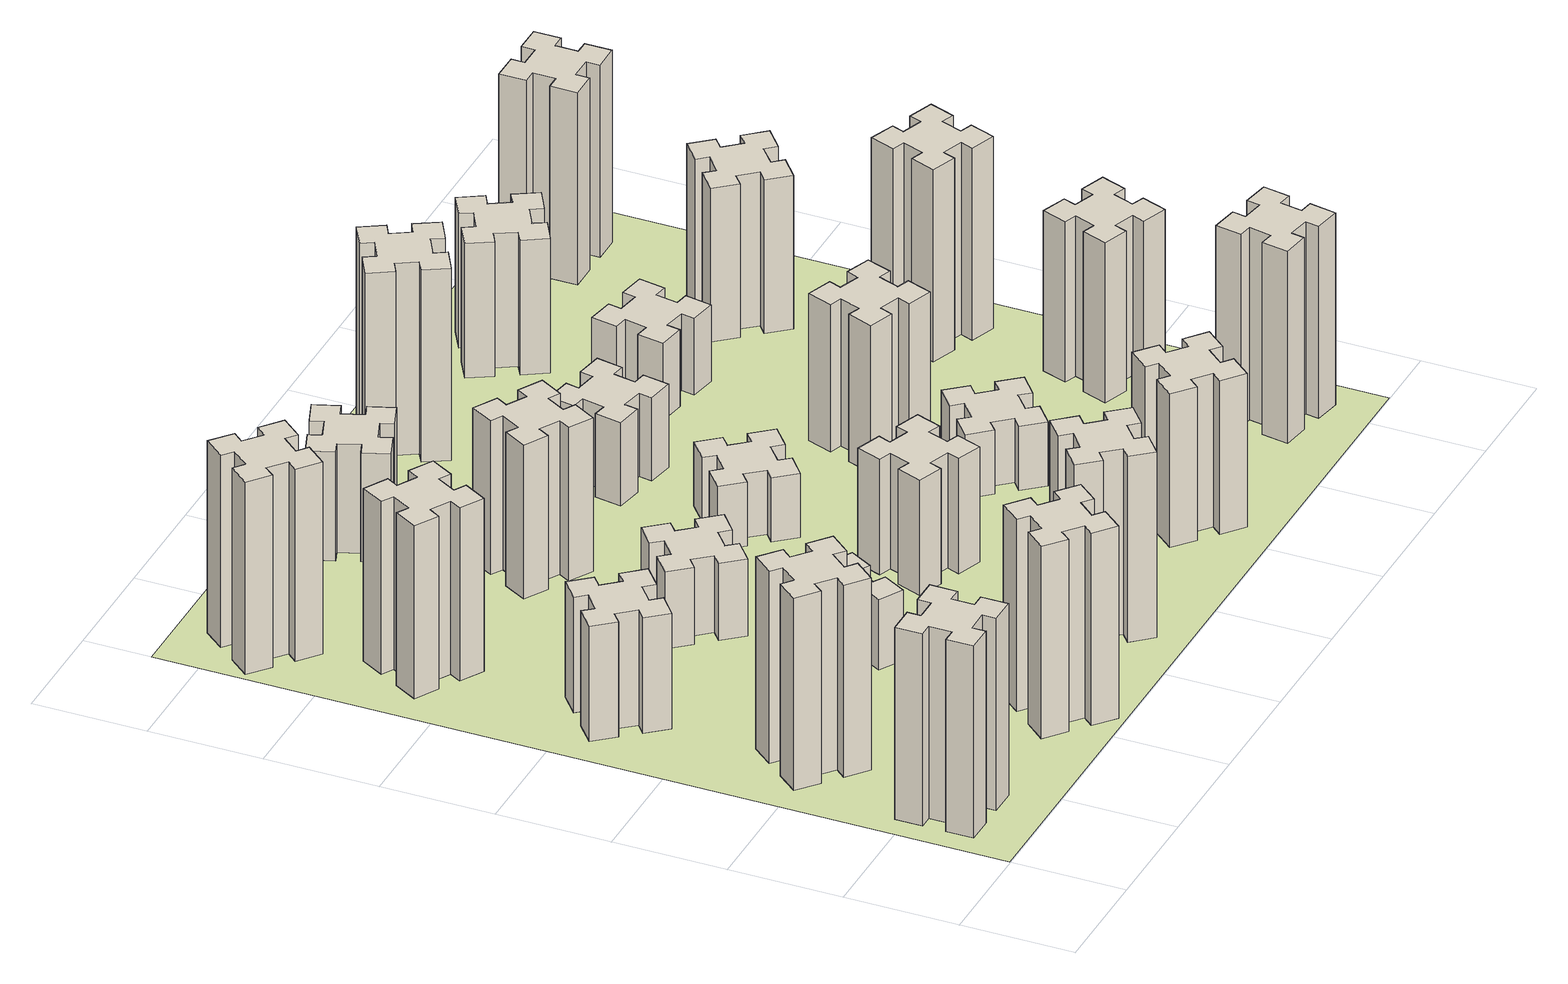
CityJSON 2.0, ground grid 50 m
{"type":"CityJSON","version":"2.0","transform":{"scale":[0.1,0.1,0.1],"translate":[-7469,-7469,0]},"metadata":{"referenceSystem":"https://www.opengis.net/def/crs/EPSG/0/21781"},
"CityObjects":{
"building1":{"type":"Building","attributes":{"class":"1000","function":"1000","usage":"1000","yearOfConstruction":2016,"roofType":"1000","measuredHeight":90,"storeysAboveGround":30,"storeysBelowGround":0},"geometry":[{"type":"Solid","lod":"1","boundaries":[[[[0,1,2,3,4,5,6,7,8,9,10,11,12,13,14,15,16,17,18,19]],[[17,16,20,21]],[[16,15,22,20]],[[15,14,23,22]],[[14,13,24,23]],[[13,12,25,24]],[[12,11,26,25]],[[11,10,27,26]],[[10,9,28,27]],[[9,8,29,28]],[[8,7,30,29]],[[7,6,31,30]],[[6,5,32,31]],[[5,4,33,32]],[[4,3,34,33]],[[3,2,35,34]],[[2,1,36,35]],[[1,0,37,36]],[[0,19,38,37]],[[19,18,39,38]],[[18,17,21,39]],[[24,25,26,27,28,29,30,31,32,33,34,35,36,37,38,39,21,20,22,23]]]]}]},
"building2":{"type":"Building","attributes":{"class":"1000","function":"1000","usage":"1000","yearOfConstruction":2016,"roofType":"1000","measuredHeight":90,"storeysAboveGround":30,"storeysBelowGround":0},"geometry":[{"type":"Solid","lod":"1","boundaries":[[[[40,41,42,43,44,45,46,47,48,49,50,51,52,53,54,55,56,57,58,59]],[[57,56,60,61]],[[56,55,62,60]],[[55,54,63,62]],[[54,53,64,63]],[[53,52,65,64]],[[52,51,66,65]],[[51,50,67,66]],[[50,49,68,67]],[[49,48,69,68]],[[48,47,70,69]],[[47,46,71,70]],[[46,45,72,71]],[[45,44,73,72]],[[44,43,74,73]],[[43,42,75,74]],[[42,41,76,75]],[[41,40,77,76]],[[40,59,78,77]],[[59,58,79,78]],[[58,57,61,79]],[[64,65,66,67,68,69,70,71,72,73,74,75,76,77,78,79,61,60,62,63]]]]}]},
"building3":{"type":"Building","attributes":{"class":"1000","function":"1000","usage":"1000","yearOfConstruction":2016,"roofType":"1000","measuredHeight":54,"storeysAboveGround":30,"storeysBelowGround":0},"geometry":[{"type":"Solid","lod":"1","boundaries":[[[[80,81,82,83,84,85,86,87,88,89,90,91,92,93,94,95,96,97,98,99]],[[97,96,100,101]],[[96,95,102,100]],[[95,94,103,102]],[[94,93,104,103]],[[93,92,105,104]],[[92,91,106,105]],[[91,90,107,106]],[[90,89,108,107]],[[89,88,109,108]],[[88,87,110,109]],[[87,86,111,110]],[[86,85,112,111]],[[85,84,113,112]],[[84,83,114,113]],[[83,82,115,114]],[[82,81,116,115]],[[81,80,117,116]],[[80,99,118,117]],[[99,98,119,118]],[[98,97,101,119]],[[104,105,106,107,108,109,110,111,112,113,114,115,116,117,118,119,101,100,102,103]]]]}]},
"building4":{"type":"Building","attributes":{"class":"1000","function":"1000","usage":"1000","yearOfConstruction":2016,"roofType":"1000","measuredHeight":81,"storeysAboveGround":30,"storeysBelowGround":0},"geometry":[{"type":"Solid","lod":"1","boundaries":[[[[120,121,122,123,124,125,126,127,128,129,130,131,132,133,134,135,136,137,138,139]],[[137,136,140,141]],[[136,135,142,140]],[[135,134,143,142]],[[134,133,144,143]],[[133,132,145,144]],[[132,131,146,145]],[[131,130,147,146]],[[130,129,148,147]],[[129,128,149,148]],[[128,127,150,149]],[[127,126,151,150]],[[126,125,152,151]],[[125,124,153,152]],[[124,123,154,153]],[[123,122,155,154]],[[122,121,156,155]],[[121,120,157,156]],[[120,139,158,157]],[[139,138,159,158]],[[138,137,141,159]],[[144,145,146,147,148,149,150,151,152,153,154,155,156,157,158,159,141,140,142,143]]]]}]},
"building5":{"type":"Building","attributes":{"class":"1000","function":"1000","usage":"1000","yearOfConstruction":2016,"roofType":"1000","measuredHeight":90,"storeysAboveGround":30,"storeysBelowGround":0},"geometry":[{"type":"Solid","lod":"1","boundaries":[[[[160,161,162,163,164,165,166,167,168,169,170,171,172,173,174,175,176,177,178,179]],[[177,176,180,181]],[[176,175,182,180]],[[175,174,183,182]],[[174,173,184,183]],[[173,172,185,184]],[[172,171,186,185]],[[171,170,187,186]],[[170,169,188,187]],[[169,168,189,188]],[[168,167,190,189]],[[167,166,191,190]],[[166,165,192,191]],[[165,164,193,192]],[[164,163,194,193]],[[163,162,195,194]],[[162,161,196,195]],[[161,160,197,196]],[[160,179,198,197]],[[179,178,199,198]],[[178,177,181,199]],[[184,185,186,187,188,189,190,191,192,193,194,195,196,197,198,199,181,180,182,183]]]]}]},
"building6":{"type":"Building","attributes":{"class":"1000","function":"1000","usage":"1000","yearOfConstruction":2016,"roofType":"1000","measuredHeight":90,"storeysAboveGround":30,"storeysBelowGround":0},"geometry":[{"type":"Solid","lod":"1","boundaries":[[[[200,201,202,203,204,205,206,207,208,209,210,211,212,213,214,215,216,217,218,219]],[[217,216,220,221]],[[216,215,222,220]],[[215,214,223,222]],[[214,213,224,223]],[[213,212,225,224]],[[212,211,226,225]],[[211,210,227,226]],[[210,209,228,227]],[[209,208,229,228]],[[208,207,230,229]],[[207,206,231,230]],[[206,205,232,231]],[[205,204,233,232]],[[204,203,234,233]],[[203,202,235,234]],[[202,201,236,235]],[[201,200,237,236]],[[200,219,238,237]],[[219,218,239,238]],[[218,217,221,239]],[[224,225,226,227,228,229,230,231,232,233,234,235,236,237,238,239,221,220,222,223]]]]}]},
"building7":{"type":"Building","attributes":{"class":"1000","function":"1000","usage":"1000","yearOfConstruction":2016,"roofType":"1000","measuredHeight":33,"storeysAboveGround":30,"storeysBelowGround":0},"geometry":[{"type":"Solid","lod":"1","boundaries":[[[[240,241,242,243,244,245,246,247,248,249,250,251,252,253,254,255,256,257,258,259]],[[257,256,260,261]],[[256,255,262,260]],[[255,254,263,262]],[[254,253,264,263]],[[253,252,265,264]],[[252,251,266,265]],[[251,250,267,266]],[[250,249,268,267]],[[249,248,269,268]],[[248,247,270,269]],[[247,246,271,270]],[[246,245,272,271]],[[245,244,273,272]],[[244,243,274,273]],[[243,242,275,274]],[[242,241,276,275]],[[241,240,277,276]],[[240,259,278,277]],[[259,258,279,278]],[[258,257,261,279]],[[264,265,266,267,268,269,270,271,272,273,274,275,276,277,278,279,261,260,262,263]]]]}]},
"building8":{"type":"Building","attributes":{"class":"1000","function":"1000","usage":"1000","yearOfConstruction":2016,"roofType":"1000","measuredHeight":36,"storeysAboveGround":30,"storeysBelowGround":0},"geometry":[{"type":"Solid","lod":"1","boundaries":[[[[280,281,282,283,284,285,286,287,288,289,290,291,292,293,294,295,296,297,298,299]],[[297,296,300,301]],[[296,295,302,300]],[[295,294,303,302]],[[294,293,304,303]],[[293,292,305,304]],[[292,291,306,305]],[[291,290,307,306]],[[290,289,308,307]],[[289,288,309,308]],[[288,287,310,309]],[[287,286,311,310]],[[286,285,312,311]],[[285,284,313,312]],[[284,283,314,313]],[[283,282,315,314]],[[282,281,316,315]],[[281,280,317,316]],[[280,299,318,317]],[[299,298,319,318]],[[298,297,301,319]],[[304,305,306,307,308,309,310,311,312,313,314,315,316,317,318,319,301,300,302,303]]]]}]},
"building9":{"type":"Building","attributes":{"class":"1000","function":"1000","usage":"1000","yearOfConstruction":2016,"roofType":"1000","measuredHeight":87,"storeysAboveGround":30,"storeysBelowGround":0},"geometry":[{"type":"Solid","lod":"1","boundaries":[[[[320,321,322,323,324,325,326,327,328,329,330,331,332,333,334,335,336,337,338,339]],[[337,336,340,341]],[[336,335,342,340]],[[335,334,343,342]],[[334,333,344,343]],[[333,332,345,344]],[[332,331,346,345]],[[331,330,347,346]],[[330,329,348,347]],[[329,328,349,348]],[[328,327,350,349]],[[327,326,351,350]],[[326,325,352,351]],[[325,324,353,352]],[[324,323,354,353]],[[323,322,355,354]],[[322,321,356,355]],[[321,320,357,356]],[[320,339,358,357]],[[339,338,359,358]],[[338,337,341,359]],[[344,345,346,347,348,349,350,351,352,353,354,355,356,357,358,359,341,340,342,343]]]]}]},
"building10":{"type":"Building","attributes":{"class":"1000","function":"1000","usage":"1000","yearOfConstruction":2016,"roofType":"1000","measuredHeight":72,"storeysAboveGround":30,"storeysBelowGround":0},"geometry":[{"type":"Solid","lod":"1","boundaries":[[[[360,361,362,363,364,365,366,367,368,369,370,371,372,373,374,375,376,377,378,379]],[[377,376,380,381]],[[376,375,382,380]],[[375,374,383,382]],[[374,373,384,383]],[[373,372,385,384]],[[372,371,386,385]],[[371,370,387,386]],[[370,369,388,387]],[[369,368,389,388]],[[368,367,390,389]],[[367,366,391,390]],[[366,365,392,391]],[[365,364,393,392]],[[364,363,394,393]],[[363,362,395,394]],[[362,361,396,395]],[[361,360,397,396]],[[360,379,398,397]],[[379,378,399,398]],[[378,377,381,399]],[[384,385,386,387,388,389,390,391,392,393,394,395,396,397,398,399,381,380,382,383]]]]}]},
"building11":{"type":"Building","attributes":{"class":"1000","function":"1000","usage":"1000","yearOfConstruction":2016,"roofType":"1000","measuredHeight":51,"storeysAboveGround":30,"storeysBelowGround":0},"geometry":[{"type":"Solid","lod":"1","boundaries":[[[[400,401,402,403,404,405,406,407,408,409,410,411,412,413,414,415,416,417,418,419]],[[417,416,420,421]],[[416,415,422,420]],[[415,414,423,422]],[[414,413,424,423]],[[413,412,425,424]],[[412,411,426,425]],[[411,410,427,426]],[[410,409,428,427]],[[409,408,429,428]],[[408,407,430,429]],[[407,406,431,430]],[[406,405,432,431]],[[405,404,433,432]],[[404,403,434,433]],[[403,402,435,434]],[[402,401,436,435]],[[401,400,437,436]],[[400,419,438,437]],[[419,418,439,438]],[[418,417,421,439]],[[424,425,426,427,428,429,430,431,432,433,434,435,436,437,438,439,421,420,422,423]]]]}]},
"building12":{"type":"Building","attributes":{"class":"1000","function":"1000","usage":"1000","yearOfConstruction":2016,"roofType":"1000","measuredHeight":54,"storeysAboveGround":30,"storeysBelowGround":0},"geometry":[{"type":"Solid","lod":"1","boundaries":[[[[440,441,442,443,444,445,446,447,448,449,450,451,452,453,454,455,456,457,458,459]],[[457,456,460,461]],[[456,455,462,460]],[[455,454,463,462]],[[454,453,464,463]],[[453,452,465,464]],[[452,451,466,465]],[[451,450,467,466]],[[450,449,468,467]],[[449,448,469,468]],[[448,447,470,469]],[[447,446,471,470]],[[446,445,472,471]],[[445,444,473,472]],[[444,443,474,473]],[[443,442,475,474]],[[442,441,476,475]],[[441,440,477,476]],[[440,459,478,477]],[[459,458,479,478]],[[458,457,461,479]],[[464,465,466,467,468,469,470,471,472,473,474,475,476,477,478,479,461,460,462,463]]]]}]},
"building13":{"type":"Building","attributes":{"class":"1000","function":"1000","usage":"1000","yearOfConstruction":2016,"roofType":"1000","measuredHeight":30,"storeysAboveGround":30,"storeysBelowGround":0},"geometry":[{"type":"Solid","lod":"1","boundaries":[[[[480,481,482,483,484,485,486,487,488,489,490,491,492,493,494,495,496,497,498,499]],[[497,496,500,501]],[[496,495,502,500]],[[495,494,503,502]],[[494,493,504,503]],[[493,492,505,504]],[[492,491,506,505]],[[491,490,507,506]],[[490,489,508,507]],[[489,488,509,508]],[[488,487,510,509]],[[487,486,511,510]],[[486,485,512,511]],[[485,484,513,512]],[[484,483,514,513]],[[483,482,515,514]],[[482,481,516,515]],[[481,480,517,516]],[[480,499,518,517]],[[499,498,519,518]],[[498,497,501,519]],[[504,505,506,507,508,509,510,511,512,513,514,515,516,517,518,519,501,500,502,503]]]]}]},
"building14":{"type":"Building","attributes":{"class":"1000","function":"1000","usage":"1000","yearOfConstruction":2016,"roofType":"1000","measuredHeight":72,"storeysAboveGround":30,"storeysBelowGround":0},"geometry":[{"type":"Solid","lod":"1","boundaries":[[[[520,521,522,523,524,525,526,527,528,529,530,531,532,533,534,535,536,537,538,539]],[[537,536,540,541]],[[536,535,542,540]],[[535,534,543,542]],[[534,533,544,543]],[[533,532,545,544]],[[532,531,546,545]],[[531,530,547,546]],[[530,529,548,547]],[[529,528,549,548]],[[528,527,550,549]],[[527,526,551,550]],[[526,525,552,551]],[[525,524,553,552]],[[524,523,554,553]],[[523,522,555,554]],[[522,521,556,555]],[[521,520,557,556]],[[520,539,558,557]],[[539,538,559,558]],[[538,537,541,559]],[[544,545,546,547,548,549,550,551,552,553,554,555,556,557,558,559,541,540,542,543]]]]}]},
"building15":{"type":"Building","attributes":{"class":"1000","function":"1000","usage":"1000","yearOfConstruction":2016,"roofType":"1000","measuredHeight":39,"storeysAboveGround":30,"storeysBelowGround":0},"geometry":[{"type":"Solid","lod":"1","boundaries":[[[[560,561,562,563,564,565,566,567,568,569,570,571,572,573,574,575,576,577,578,579]],[[577,576,580,581]],[[576,575,582,580]],[[575,574,583,582]],[[574,573,584,583]],[[573,572,585,584]],[[572,571,586,585]],[[571,570,587,586]],[[570,569,588,587]],[[569,568,589,588]],[[568,567,590,589]],[[567,566,591,590]],[[566,565,592,591]],[[565,564,593,592]],[[564,563,594,593]],[[563,562,595,594]],[[562,561,596,595]],[[561,560,597,596]],[[560,579,598,597]],[[579,578,599,598]],[[578,577,581,599]],[[584,585,586,587,588,589,590,591,592,593,594,595,596,597,598,599,581,580,582,583]]]]}]},
"building16":{"type":"Building","attributes":{"class":"1000","function":"1000","usage":"1000","yearOfConstruction":2016,"roofType":"1000","measuredHeight":90,"storeysAboveGround":30,"storeysBelowGround":0},"geometry":[{"type":"Solid","lod":"1","boundaries":[[[[600,601,602,603,604,605,606,607,608,609,610,611,612,613,614,615,616,617,618,619]],[[617,616,620,621]],[[616,615,622,620]],[[615,614,623,622]],[[614,613,624,623]],[[613,612,625,624]],[[612,611,626,625]],[[611,610,627,626]],[[610,609,628,627]],[[609,608,629,628]],[[608,607,630,629]],[[607,606,631,630]],[[606,605,632,631]],[[605,604,633,632]],[[604,603,634,633]],[[603,602,635,634]],[[602,601,636,635]],[[601,600,637,636]],[[600,619,638,637]],[[619,618,639,638]],[[618,617,621,639]],[[624,625,626,627,628,629,630,631,632,633,634,635,636,637,638,639,621,620,622,623]]]]}]},
"building17":{"type":"Building","attributes":{"class":"1000","function":"1000","usage":"1000","yearOfConstruction":2016,"roofType":"1000","measuredHeight":30,"storeysAboveGround":30,"storeysBelowGround":0},"geometry":[{"type":"Solid","lod":"1","boundaries":[[[[640,641,642,643,644,645,646,647,648,649,650,651,652,653,654,655,656,657,658,659]],[[657,656,660,661]],[[656,655,662,660]],[[655,654,663,662]],[[654,653,664,663]],[[653,652,665,664]],[[652,651,666,665]],[[651,650,667,666]],[[650,649,668,667]],[[649,648,669,668]],[[648,647,670,669]],[[647,646,671,670]],[[646,645,672,671]],[[645,644,673,672]],[[644,643,674,673]],[[643,642,675,674]],[[642,641,676,675]],[[641,640,677,676]],[[640,659,678,677]],[[659,658,679,678]],[[658,657,661,679]],[[664,665,666,667,668,669,670,671,672,673,674,675,676,677,678,679,661,660,662,663]]]]}]},
"building18":{"type":"Building","attributes":{"class":"1000","function":"1000","usage":"1000","yearOfConstruction":2016,"roofType":"1000","measuredHeight":69,"storeysAboveGround":30,"storeysBelowGround":0},"geometry":[{"type":"Solid","lod":"1","boundaries":[[[[680,681,682,683,684,685,686,687,688,689,690,691,692,693,694,695,696,697,698,699]],[[697,696,700,701]],[[696,695,702,700]],[[695,694,703,702]],[[694,693,704,703]],[[693,692,705,704]],[[692,691,706,705]],[[691,690,707,706]],[[690,689,708,707]],[[689,688,709,708]],[[688,687,710,709]],[[687,686,711,710]],[[686,685,712,711]],[[685,684,713,712]],[[684,683,714,713]],[[683,682,715,714]],[[682,681,716,715]],[[681,680,717,716]],[[680,699,718,717]],[[699,698,719,718]],[[698,697,701,719]],[[704,705,706,707,708,709,710,711,712,713,714,715,716,717,718,719,701,700,702,703]]]]}]},
"building19":{"type":"Building","attributes":{"class":"1000","function":"1000","usage":"1000","yearOfConstruction":2016,"roofType":"1000","measuredHeight":36,"storeysAboveGround":30,"storeysBelowGround":0},"geometry":[{"type":"Solid","lod":"1","boundaries":[[[[720,721,722,723,724,725,726,727,728,729,730,731,732,733,734,735,736,737,738,739]],[[737,736,740,741]],[[736,735,742,740]],[[735,734,743,742]],[[734,733,744,743]],[[733,732,745,744]],[[732,731,746,745]],[[731,730,747,746]],[[730,729,748,747]],[[729,728,749,748]],[[728,727,750,749]],[[727,726,751,750]],[[726,725,752,751]],[[725,724,753,752]],[[724,723,754,753]],[[723,722,755,754]],[[722,721,756,755]],[[721,720,757,756]],[[720,739,758,757]],[[739,738,759,758]],[[738,737,741,759]],[[744,745,746,747,748,749,750,751,752,753,754,755,756,757,758,759,741,740,742,743]]]]}]},
"building20":{"type":"Building","attributes":{"class":"1000","function":"1000","usage":"1000","yearOfConstruction":2016,"roofType":"1000","measuredHeight":90,"storeysAboveGround":30,"storeysBelowGround":0},"geometry":[{"type":"Solid","lod":"1","boundaries":[[[[760,761,762,763,764,765,766,767,768,769,770,771,772,773,774,775,776,777,778,779]],[[777,776,780,781]],[[776,775,782,780]],[[775,774,783,782]],[[774,773,784,783]],[[773,772,785,784]],[[772,771,786,785]],[[771,770,787,786]],[[770,769,788,787]],[[769,768,789,788]],[[768,767,790,789]],[[767,766,791,790]],[[766,765,792,791]],[[765,764,793,792]],[[764,763,794,793]],[[763,762,795,794]],[[762,761,796,795]],[[761,760,797,796]],[[760,779,798,797]],[[779,778,799,798]],[[778,777,781,799]],[[784,785,786,787,788,789,790,791,792,793,794,795,796,797,798,799,781,780,782,783]]]]}]},
"building21":{"type":"Building","attributes":{"class":"1000","function":"1000","usage":"1000","yearOfConstruction":2016,"roofType":"1000","measuredHeight":63,"storeysAboveGround":30,"storeysBelowGround":0},"geometry":[{"type":"Solid","lod":"1","boundaries":[[[[800,801,802,803,804,805,806,807,808,809,810,811,812,813,814,815,816,817,818,819]],[[817,816,820,821]],[[816,815,822,820]],[[815,814,823,822]],[[814,813,824,823]],[[813,812,825,824]],[[812,811,826,825]],[[811,810,827,826]],[[810,809,828,827]],[[809,808,829,828]],[[808,807,830,829]],[[807,806,831,830]],[[806,805,832,831]],[[805,804,833,832]],[[804,803,834,833]],[[803,802,835,834]],[[802,801,836,835]],[[801,800,837,836]],[[800,819,838,837]],[[819,818,839,838]],[[818,817,821,839]],[[824,825,826,827,828,829,830,831,832,833,834,835,836,837,838,839,821,820,822,823]]]]}]},
"building22":{"type":"Building","attributes":{"class":"1000","function":"1000","usage":"1000","yearOfConstruction":2016,"roofType":"1000","measuredHeight":75,"storeysAboveGround":30,"storeysBelowGround":0},"geometry":[{"type":"Solid","lod":"1","boundaries":[[[[840,841,842,843,844,845,846,847,848,849,850,851,852,853,854,855,856,857,858,859]],[[857,856,860,861]],[[856,855,862,860]],[[855,854,863,862]],[[854,853,864,863]],[[853,852,865,864]],[[852,851,866,865]],[[851,850,867,866]],[[850,849,868,867]],[[849,848,869,868]],[[848,847,870,869]],[[847,846,871,870]],[[846,845,872,871]],[[845,844,873,872]],[[844,843,874,873]],[[843,842,875,874]],[[842,841,876,875]],[[841,840,877,876]],[[840,859,878,877]],[[859,858,879,878]],[[858,857,861,879]],[[864,865,866,867,868,869,870,871,872,873,874,875,876,877,878,879,861,860,862,863]]]]}]},
"building23":{"type":"Building","attributes":{"class":"1000","function":"1000","usage":"1000","yearOfConstruction":2016,"roofType":"1000","measuredHeight":90,"storeysAboveGround":30,"storeysBelowGround":0},"geometry":[{"type":"Solid","lod":"1","boundaries":[[[[880,881,882,883,884,885,886,887,888,889,890,891,892,893,894,895,896,897,898,899]],[[897,896,900,901]],[[896,895,902,900]],[[895,894,903,902]],[[894,893,904,903]],[[893,892,905,904]],[[892,891,906,905]],[[891,890,907,906]],[[890,889,908,907]],[[889,888,909,908]],[[888,887,910,909]],[[887,886,911,910]],[[886,885,912,911]],[[885,884,913,912]],[[884,883,914,913]],[[883,882,915,914]],[[882,881,916,915]],[[881,880,917,916]],[[880,899,918,917]],[[899,898,919,918]],[[898,897,901,919]],[[904,905,906,907,908,909,910,911,912,913,914,915,916,917,918,919,901,900,902,903]]]]}]},
"building24":{"type":"Building","attributes":{"class":"1000","function":"1000","usage":"1000","yearOfConstruction":2016,"roofType":"1000","measuredHeight":72,"storeysAboveGround":30,"storeysBelowGround":0},"geometry":[{"type":"Solid","lod":"1","boundaries":[[[[920,921,922,923,924,925,926,927,928,929,930,931,932,933,934,935,936,937,938,939]],[[937,936,940,941]],[[936,935,942,940]],[[935,934,943,942]],[[934,933,944,943]],[[933,932,945,944]],[[932,931,946,945]],[[931,930,947,946]],[[930,929,948,947]],[[929,928,949,948]],[[928,927,950,949]],[[927,926,951,950]],[[926,925,952,951]],[[925,924,953,952]],[[924,923,954,953]],[[923,922,955,954]],[[922,921,956,955]],[[921,920,957,956]],[[920,939,958,957]],[[939,938,959,958]],[[938,937,941,959]],[[944,945,946,947,948,949,950,951,952,953,954,955,956,957,958,959,941,940,942,943]]]]}]},
"building25":{"type":"Building","attributes":{"class":"1000","function":"1000","usage":"1000","yearOfConstruction":2016,"roofType":"1000","measuredHeight":90,"storeysAboveGround":30,"storeysBelowGround":0},"geometry":[{"type":"Solid","lod":"1","boundaries":[[[[960,961,962,963,964,965,966,967,968,969,970,971,972,973,974,975,976,977,978,979]],[[977,976,980,981]],[[976,975,982,980]],[[975,974,983,982]],[[974,973,984,983]],[[973,972,985,984]],[[972,971,986,985]],[[971,970,987,986]],[[970,969,988,987]],[[969,968,989,988]],[[968,967,990,989]],[[967,966,991,990]],[[966,965,992,991]],[[965,964,993,992]],[[964,963,994,993]],[[963,962,995,994]],[[962,961,996,995]],[[961,960,997,996]],[[960,979,998,997]],[[979,978,999,998]],[[978,977,981,999]],[[984,985,986,987,988,989,990,991,992,993,994,995,996,997,998,999,981,980,982,983]]]]}]},
"landuse1":{"type":"LandUse","attributes":{"name":"plot1","function":"1010"},"geometry":[{"type":"MultiSurface","lod":"1","boundaries":[[[1000,1001,1002,1003]]]}]}
},
"vertices":[
[165,425,0],[165,325,0],[105,325,0],[105,205,0],[225,205,0],[225,265,0],[325,265,0],[325,205,0],[445,205,0],[445,325,0],[385,325,0],[385,425,0],[445,425,0],[445,545,0],[325,545,0],[325,485,0],[225,485,0],[225,545,0],[105,545,0],[105,425,0],[225,485,900],[225,545,900],[325,485,900],[325,545,900],[445,545,900],[445,425,900],[385,425,900],[385,325,900],[445,325,900],[445,205,900],[325,205,900],[325,265,900],[225,265,900],[225,205,900],[105,205,900],[105,325,900],[165,325,900],[165,425,900],[105,425,900],[105,545,900],
[484,1067,0],[408,1132,0],[446,1178,0],[354,1255,0],[277,1163,0],[323,1124,0],[259,1048,0],[213,1086,0],[136,994,0],[228,917,0],[266,963,0],[343,899,0],[304,853,0],[396,776,0],[473,868,0],[427,906,0],[492,983,0],[538,944,0],[615,1036,0],[523,1113,0],[492,983,900],[538,944,900],[427,906,900],[473,868,900],[396,776,900],[304,853,900],[343,899,900],[266,963,900],[228,917,900],[136,994,900],[213,1086,900],[259,1048,900],[323,1124,900],[277,1163,900],[354,1255,900],[446,1178,900],[408,1132,900],[484,1067,900],[523,1113,900],[615,1036,900],
[492,1888,0],[427,1964,0],[473,2003,0],[396,2095,0],[304,2018,0],[343,1972,0],[266,1907,0],[228,1953,0],[136,1876,0],[213,1784,0],[259,1823,0],[323,1746,0],[277,1708,0],[354,1616,0],[446,1693,0],[408,1739,0],[484,1803,0],[523,1757,0],[615,1834,0],[538,1926,0],[484,1803,540],[523,1757,540],[408,1739,540],[446,1693,540],[354,1616,540],[277,1708,540],[323,1746,540],[259,1823,540],[213,1784,540],[136,1876,540],[228,1953,540],[266,1907,540],[343,1972,540],[304,2018,540],[396,2095,540],[473,2003,540],[427,1964,540],[492,1888,540],[538,1926,540],[615,1834,540],
[446,2597,0],[496,2684,0],[548,2654,0],[608,2758,0],[504,2818,0],[474,2766,0],[387,2816,0],[417,2868,0],[313,2928,0],[253,2824,0],[305,2794,0],[255,2707,0],[203,2737,0],[143,2633,0],[247,2573,0],[277,2625,0],[364,2575,0],[334,2523,0],[438,2463,0],[498,2567,0],[364,2575,810],[334,2523,810],[277,2625,810],[247,2573,810],[143,2633,810],[203,2737,810],[255,2707,810],[305,2794,810],[253,2824,810],[313,2928,810],[417,2868,810],[387,2816,810],[474,2766,810],[504,2818,810],[608,2758,810],[548,2654,810],[496,2684,810],[446,2597,810],[498,2567,810],[438,2463,810],
[1167,166,0],[1232,243,0],[1278,204,0],[1355,296,0],[1263,373,0],[1224,327,0],[1148,392,0],[1186,438,0],[1094,515,0],[1017,423,0],[1063,384,0],[999,308,0],[953,346,0],[876,254,0],[968,177,0],[1006,223,0],[1083,159,0],[1044,113,0],[1136,36,0],[1213,128,0],[1083,159,900],[1044,113,900],[1006,223,900],[968,177,900],[876,254,900],[953,346,900],[999,308,900],[1063,384,900],[1017,423,900],[1094,515,900],[1186,438,900],[1148,392,900],[1224,327,900],[1263,373,900],[1355,296,900],[1278,204,900],[1232,243,900],[1167,166,900],[1213,128,900],[1136,36,900],
[384,3387,0],[308,3452,0],[346,3498,0],[254,3575,0],[177,3483,0],[223,3444,0],[159,3368,0],[113,3406,0],[36,3314,0],[128,3237,0],[166,3283,0],[243,3219,0],[204,3173,0],[296,3096,0],[373,3188,0],[327,3226,0],[392,3303,0],[438,3264,0],[515,3356,0],[423,3433,0],[392,3303,900],[438,3264,900],[327,3226,900],[373,3188,900],[296,3096,900],[204,3173,900],[243,3219,900],[166,3283,900],[128,3237,900],[36,3314,900],[113,3406,900],[159,3368,900],[223,3444,900],[177,3483,900],[254,3575,900],[346,3498,900],[308,3452,900],[384,3387,900],[423,3433,900],[515,3356,900],
[1186,1117,0],[1236,1204,0],[1288,1174,0],[1348,1278,0],[1244,1338,0],[1214,1286,0],[1127,1336,0],[1157,1388,0],[1053,1448,0],[993,1344,0],[1045,1314,0],[995,1227,0],[943,1257,0],[883,1153,0],[987,1093,0],[1017,1145,0],[1104,1095,0],[1074,1043,0],[1178,983,0],[1238,1087,0],[1104,1095,330],[1074,1043,330],[1017,1145,330],[987,1093,330],[883,1153,330],[943,1257,330],[995,1227,330],[1045,1314,330],[993,1344,330],[1053,1448,330],[1157,1388,330],[1127,1336,330],[1214,1286,330],[1244,1338,330],[1348,1278,330],[1288,1174,330],[1236,1204,330],[1186,1117,330],[1238,1087,330],[1178,983,330],
[1083,1972,0],[1006,1907,0],[968,1953,0],[876,1876,0],[953,1784,0],[999,1823,0],[1063,1746,0],[1017,1708,0],[1094,1616,0],[1186,1693,0],[1148,1739,0],[1224,1803,0],[1263,1757,0],[1355,1834,0],[1278,1926,0],[1232,1888,0],[1167,1964,0],[1213,2003,0],[1136,2095,0],[1044,2018,0],[1167,1964,360],[1213,2003,360],[1232,1888,360],[1278,1926,360],[1355,1834,360],[1263,1757,360],[1224,1803,360],[1148,1739,360],[1186,1693,360],[1094,1616,360],[1017,1708,360],[1063,1746,360],[999,1823,360],[953,1784,360],[876,1876,360],[968,1953,360],[1006,1907,360],[1083,1972,360],[1044,2018,360],[1136,2095,360],
[1639,343,0],[1703,266,0],[1657,228,0],[1734,136,0],[1826,213,0],[1788,259,0],[1864,323,0],[1903,277,0],[1995,354,0],[1918,446,0],[1872,408,0],[1807,484,0],[1853,523,0],[1776,615,0],[1684,538,0],[1723,492,0],[1646,427,0],[1608,473,0],[1516,396,0],[1593,304,0],[1646,427,870],[1608,473,870],[1723,492,870],[1684,538,870],[1776,615,870],[1853,523,870],[1807,484,870],[1872,408,870],[1918,446,870],[1995,354,870],[1903,277,870],[1864,323,870],[1788,259,870],[1826,213,870],[1734,136,870],[1657,228,870],[1703,266,870],[1639,343,870],[1593,304,870],[1516,396,870],
[1314,2666,0],[1227,2716,0],[1257,2768,0],[1153,2828,0],[1093,2724,0],[1145,2694,0],[1095,2607,0],[1043,2637,0],[983,2533,0],[1087,2473,0],[1117,2525,0],[1204,2475,0],[1174,2423,0],[1278,2363,0],[1338,2467,0],[1286,2497,0],[1336,2584,0],[1388,2554,0],[1448,2658,0],[1344,2718,0],[1336,2584,720],[1388,2554,720],[1286,2497,720],[1338,2467,720],[1278,2363,720],[1174,2423,720],[1204,2475,720],[1117,2525,720],[1087,2473,720],[983,2533,720],[1043,2637,720],[1095,2607,720],[1145,2694,720],[1093,2724,720],[1153,2828,720],[1257,2768,720],[1227,2716,720],[1314,2666,720],[1344,2718,720],[1448,2658,720],
[1125,3456,0],[1031,3422,0],[1010,3478,0],[897,3437,0],[939,3324,0],[995,3345,0],[1029,3251,0],[973,3230,0],[1014,3117,0],[1127,3159,0],[1106,3215,0],[1200,3249,0],[1220,3193,0],[1333,3234,0],[1292,3347,0],[1236,3326,0],[1202,3420,0],[1258,3440,0],[1217,3553,0],[1104,3512,0],[1202,3420,510],[1258,3440,510],[1236,3326,510],[1292,3347,510],[1333,3234,510],[1220,3193,510],[1200,3249,510],[1106,3215,510],[1127,3159,510],[1014,3117,510],[973,3230,510],[1029,3251,510],[995,3345,510],[939,3324,510],[897,3437,510],[1010,3478,510],[1031,3422,510],[1125,3456,510],[1104,3512,510],[1217,3553,510],
[1769,1300,0],[1735,1206,0],[1679,1227,0],[1637,1114,0],[1750,1073,0],[1771,1129,0],[1865,1095,0],[1844,1039,0],[1957,997,0],[1998,1110,0],[1942,1131,0],[1976,1225,0],[2032,1204,0],[2073,1317,0],[1960,1358,0],[1940,1302,0],[1846,1336,0],[1867,1392,0],[1754,1433,0],[1713,1320,0],[1846,1336,540],[1867,1392,540],[1940,1302,540],[1960,1358,540],[2073,1317,540],[2032,1204,540],[1976,1225,540],[1942,1131,540],[1998,1110,540],[1957,997,540],[1844,1039,540],[1865,1095,540],[1771,1129,540],[1750,1073,540],[1637,1114,540],[1679,1227,540],[1735,1206,540],[1769,1300,540],[1713,1320,540],[1754,1433,540],
[1972,1988,0],[1907,2064,0],[1953,2103,0],[1876,2195,0],[1784,2118,0],[1823,2072,0],[1746,2007,0],[1708,2053,0],[1616,1976,0],[1693,1884,0],[1739,1923,0],[1803,1846,0],[1757,1808,0],[1834,1716,0],[1926,1793,0],[1888,1839,0],[1964,1903,0],[2003,1857,0],[2095,1934,0],[2018,2026,0],[1964,1903,300],[2003,1857,300],[1888,1839,300],[1926,1793,300],[1834,1716,300],[1757,1808,300],[1803,1846,300],[1739,1923,300],[1693,1884,300],[1616,1976,300],[1708,2053,300],[1746,2007,300],[1823,2072,300],[1784,2118,300],[1876,2195,300],[1953,2103,300],[1907,2064,300],[1972,1988,300],[2018,2026,300],[2095,1934,300],
[2486,323,0],[2563,259,0],[2524,213,0],[2616,136,0],[2693,228,0],[2647,266,0],[2712,343,0],[2758,304,0],[2835,396,0],[2743,473,0],[2704,427,0],[2628,492,0],[2666,538,0],[2574,615,0],[2497,523,0],[2543,484,0],[2479,408,0],[2433,446,0],[2356,354,0],[2448,277,0],[2479,408,720],[2433,446,720],[2543,484,720],[2497,523,720],[2574,615,720],[2666,538,720],[2628,492,720],[2704,427,720],[2743,473,720],[2835,396,720],[2758,304,720],[2712,343,720],[2647,266,720],[2693,228,720],[2616,136,720],[2524,213,720],[2563,259,720],[2486,323,720],[2448,277,720],[2356,354,720],
[2024,2695,0],[1925,2712,0],[1936,2771,0],[1817,2792,0],[1797,2674,0],[1856,2664,0],[1838,2565,0],[1779,2576,0],[1758,2457,0],[1877,2437,0],[1887,2496,0],[1985,2478,0],[1975,2419,0],[2093,2398,0],[2114,2517,0],[2055,2527,0],[2072,2625,0],[2131,2615,0],[2152,2733,0],[2034,2754,0],[2072,2625,390],[2131,2615,390],[2055,2527,390],[2114,2517,390],[2093,2398,390],[1975,2419,390],[1985,2478,390],[1887,2496,390],[1877,2437,390],[1758,2457,390],[1779,2576,390],[1838,2565,390],[1856,2664,390],[1797,2674,390],[1817,2792,390],[1936,2771,390],[1925,2712,390],[2024,2695,390],[2034,2754,390],[2152,2733,390],
[1844,3556,0],[1757,3506,0],[1727,3558,0],[1623,3498,0],[1683,3394,0],[1735,3424,0],[1785,3337,0],[1733,3307,0],[1793,3203,0],[1897,3263,0],[1867,3315,0],[1954,3365,0],[1984,3313,0],[2088,3373,0],[2028,3477,0],[1976,3447,0],[1926,3534,0],[1978,3564,0],[1918,3668,0],[1814,3608,0],[1926,3534,900],[1978,3564,900],[1976,3447,900],[2028,3477,900],[2088,3373,900],[1984,3313,900],[1954,3365,900],[1867,3315,900],[1897,3263,900],[1793,3203,900],[1733,3307,900],[1785,3337,900],[1735,3424,900],[1683,3394,900],[1623,3498,900],[1727,3558,900],[1757,3506,900],[1844,3556,900],[1814,3608,900],[1918,3668,900],
[2628,1099,0],[2704,1163,0],[2743,1117,0],[2835,1194,0],[2758,1286,0],[2712,1248,0],[2647,1324,0],[2693,1363,0],[2616,1455,0],[2524,1378,0],[2563,1332,0],[2486,1267,0],[2448,1313,0],[2356,1236,0],[2433,1144,0],[2479,1183,0],[2543,1106,0],[2497,1068,0],[2574,976,0],[2666,1053,0],[2543,1106,300],[2497,1068,300],[2479,1183,300],[2433,1144,300],[2356,1236,300],[2448,1313,300],[2486,1267,300],[2563,1332,300],[2524,1378,300],[2616,1455,300],[2693,1363,300],[2647,1324,300],[2712,1248,300],[2758,1286,300],[2835,1194,300],[2743,1117,300],[2704,1163,300],[2628,1099,300],[2666,1053,300],[2574,976,300],
[2682,1671,0],[2716,1765,0],[2772,1744,0],[2813,1857,0],[2700,1898,0],[2680,1842,0],[2586,1876,0],[2607,1932,0],[2494,1973,0],[2453,1860,0],[2509,1840,0],[2475,1746,0],[2419,1767,0],[2377,1654,0],[2490,1613,0],[2511,1669,0],[2605,1635,0],[2584,1579,0],[2697,1537,0],[2738,1650,0],[2605,1635,690],[2584,1579,690],[2511,1669,690],[2490,1613,690],[2377,1654,690],[2419,1767,690],[2475,1746,690],[2509,1840,690],[2453,1860,690],[2494,1973,690],[2607,1932,690],[2586,1876,690],[2680,1842,690],[2700,1898,690],[2813,1857,690],[2772,1744,690],[2716,1765,690],[2682,1671,690],[2738,1650,690],[2697,1537,690],
[2664,2795,0],[2565,2812,0],[2576,2871,0],[2457,2892,0],[2437,2774,0],[2496,2764,0],[2478,2665,0],[2419,2676,0],[2398,2557,0],[2517,2537,0],[2527,2596,0],[2625,2578,0],[2615,2519,0],[2733,2498,0],[2754,2617,0],[2695,2627,0],[2712,2725,0],[2771,2715,0],[2792,2833,0],[2674,2854,0],[2712,2725,360],[2771,2715,360],[2695,2627,360],[2754,2617,360],[2733,2498,360],[2615,2519,360],[2625,2578,360],[2527,2596,360],[2517,2537,360],[2398,2557,360],[2419,2676,360],[2478,2665,360],[2496,2764,360],[2437,2774,360],[2457,2892,360],[2576,2871,360],[2565,2812,360],[2664,2795,360],[2674,2854,360],[2792,2833,360],
[3504,475,0],[3405,492,0],[3416,551,0],[3297,572,0],[3277,454,0],[3336,444,0],[3318,345,0],[3259,356,0],[3238,237,0],[3357,217,0],[3367,276,0],[3465,258,0],[3455,199,0],[3573,178,0],[3594,297,0],[3535,307,0],[3552,405,0],[3611,395,0],[3632,513,0],[3514,534,0],[3552,405,900],[3611,395,900],[3535,307,900],[3594,297,900],[3573,178,900],[3455,199,900],[3465,258,900],[3367,276,900],[3357,217,900],[3238,237,900],[3259,356,900],[3318,345,900],[3336,444,900],[3277,454,900],[3297,572,900],[3416,551,900],[3405,492,900],[3504,475,900],[3514,534,900],[3632,513,900],
[2716,3347,0],[2666,3434,0],[2718,3464,0],[2658,3568,0],[2554,3508,0],[2584,3456,0],[2497,3406,0],[2467,3458,0],[2363,3398,0],[2423,3294,0],[2475,3324,0],[2525,3237,0],[2473,3207,0],[2533,3103,0],[2637,3163,0],[2607,3215,0],[2694,3265,0],[2724,3213,0],[2828,3273,0],[2768,3377,0],[2694,3265,630],[2724,3213,630],[2607,3215,630],[2637,3163,630],[2533,3103,630],[2473,3207,630],[2525,3237,630],[2475,3324,630],[2423,3294,630],[2363,3398,630],[2467,3458,630],[2497,3406,630],[2584,3456,630],[2554,3508,630],[2658,3568,630],[2718,3464,630],[2666,3434,630],[2716,3347,630],[2768,3377,630],[2828,3273,630],
[3351,1029,0],[3445,995,0],[3424,939,0],[3537,897,0],[3578,1010,0],[3522,1031,0],[3556,1125,0],[3612,1104,0],[3653,1217,0],[3540,1258,0],[3520,1202,0],[3426,1236,0],[3447,1292,0],[3334,1333,0],[3293,1220,0],[3349,1200,0],[3315,1106,0],[3259,1127,0],[3217,1014,0],[3330,973,0],[3315,1106,750],[3259,1127,750],[3349,1200,750],[3293,1220,750],[3334,1333,750],[3447,1292,750],[3426,1236,750],[3520,1202,750],[3540,1258,750],[3653,1217,750],[3612,1104,750],[3556,1125,750],[3522,1031,750],[3578,1010,750],[3537,897,750],[3424,939,750],[3445,995,750],[3351,1029,750],[3330,973,750],[3217,1014,750],
[3520,1942,0],[3426,1976,0],[3447,2032,0],[3334,2073,0],[3293,1960,0],[3349,1940,0],[3315,1846,0],[3259,1867,0],[3217,1754,0],[3330,1713,0],[3351,1769,0],[3445,1735,0],[3424,1679,0],[3537,1637,0],[3578,1750,0],[3522,1771,0],[3556,1865,0],[3612,1844,0],[3653,1957,0],[3540,1998,0],[3556,1865,900],[3612,1844,900],[3522,1771,900],[3578,1750,900],[3537,1637,900],[3424,1679,900],[3445,1735,900],[3351,1769,900],[3330,1713,900],[3217,1754,900],[3259,1867,900],[3315,1846,900],[3349,1940,900],[3293,1960,900],[3334,2073,900],[3447,2032,900],[3426,1976,900],[3520,1942,900],[3540,1998,900],[3653,1957,900],
[3119,2563,0],[3183,2486,0],[3137,2448,0],[3214,2356,0],[3306,2433,0],[3268,2479,0],[3344,2543,0],[3383,2497,0],[3475,2574,0],[3398,2666,0],[3352,2628,0],[3287,2704,0],[3333,2743,0],[3256,2835,0],[3164,2758,0],[3203,2712,0],[3126,2647,0],[3088,2693,0],[2996,2616,0],[3073,2524,0],[3126,2647,720],[3088,2693,720],[3203,2712,720],[3164,2758,720],[3256,2835,720],[3333,2743,720],[3287,2704,720],[3352,2628,720],[3398,2666,720],[3475,2574,720],[3383,2497,720],[3344,2543,720],[3268,2479,720],[3306,2433,720],[3214,2356,720],[3137,2448,720],[3183,2486,720],[3119,2563,720],[3073,2524,720],[2996,2616,720],
[3285,3325,0],[3385,3325,0],[3385,3265,0],[3505,3265,0],[3505,3385,0],[3445,3385,0],[3445,3485,0],[3505,3485,0],[3505,3605,0],[3385,3605,0],[3385,3545,0],[3285,3545,0],[3285,3605,0],[3165,3605,0],[3165,3485,0],[3225,3485,0],[3225,3385,0],[3165,3385,0],[3165,3265,0],[3285,3265,0],[3225,3385,900],[3165,3385,900],[3225,3485,900],[3165,3485,900],[3165,3605,900],[3285,3605,900],[3285,3545,900],[3385,3545,900],[3385,3605,900],[3505,3605,900],[3505,3485,900],[3445,3485,900],[3445,3385,900],[3505,3385,900],[3505,3265,900],[3385,3265,900],[3385,3325,900],[3285,3325,900],[3285,3265,900],[3165,3265,900],
[5,3705,0],[3705,3705,0],[3705,5,0],[5,5,0]
]}
